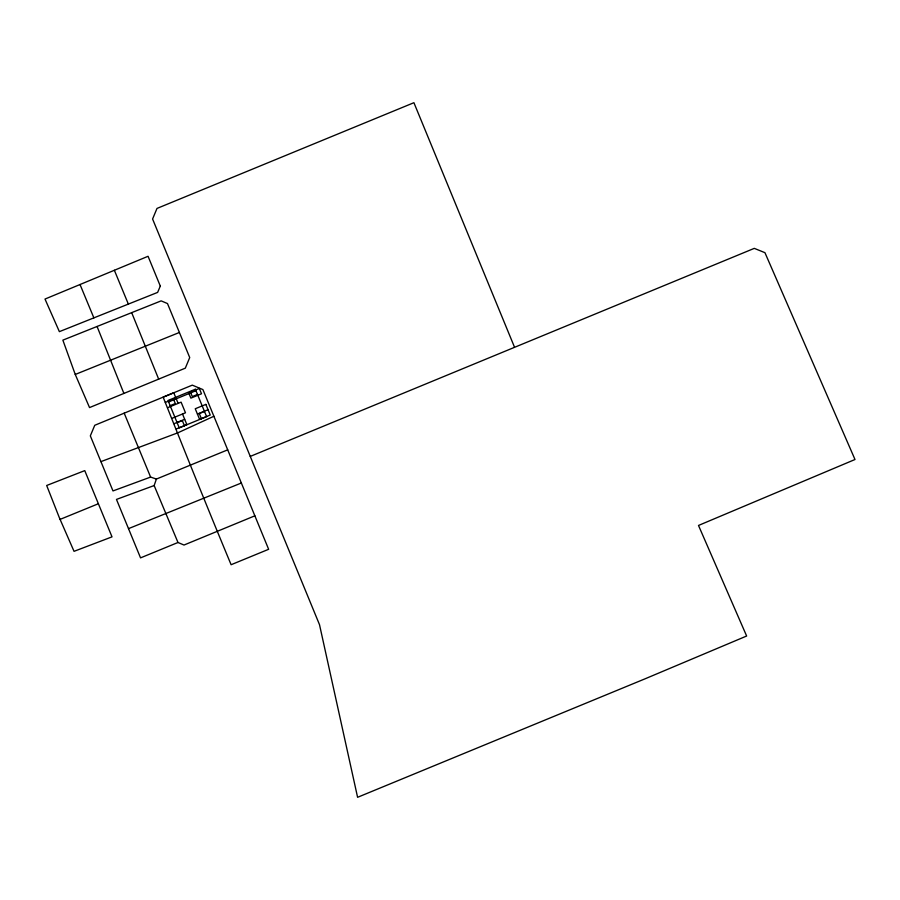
<?xml version="1.0" encoding="UTF-8"?>
<svg xmlns="http://www.w3.org/2000/svg" width="900" height="900" viewBox="0 0 900 900"><rect width="100%" height="100%" fill="white"/><g stroke="black" fill="none" stroke-linecap="round" stroke-linejoin="round"><path stroke-width="1.35" d="M254.857 515.824L184.005 545.04L177.986 542.486L154.148 485.527L156.398 479.059L227.711 449.843M213.885 416.261L177.817 432.821L100.924 461.621L90.337 435.87L94.748 425.284L192.296 385.144L202.905 389.576L268.639 549.293L231.109 564.727C207.945 509.051 185.445 453.139 163.148 397.125L173.768 392.76L178.132 403.38M250.256 456.412L754.29 248.366L764.944 252.686L855 459.506L698.501 525.454L746.64 636.019L644.726 678.96L357.593 797.299L319.511 624.69L152.584 219.015L156.994 208.429L413.91 102.701L514.462 347.062M158.67 379.125L89.539 407.576L75.251 374.456L62.865 340.144L161.145 300.87L167.49 303.559L189.72 357.559L185.31 368.168L158.67 379.125L131.681 312.649M165.33 402.435L175.95 398.07M168.604 401.94L195.941 390.701M170.134 405.675L175.309 403.549L173.779 399.814M197.482 394.436L192.308 396.562L190.766 392.827M167.513 407.745L181.102 402.154L185.479 412.785L171.877 418.365M174.06 423.686L184.68 419.31M197.426 414.067L208.046 409.702M177.131 422.674L182.295 420.548L184.433 425.734M204.469 411.435L199.294 413.561L201.431 418.748M176.243 428.996L186.874 424.62L182.498 414M177.986 542.486L140.546 557.876L116.471 499.421L154.148 485.55M60.086 519.39L98.381 503.741L112.016 536.861L74.036 551.329L59.355 517.714L46.676 485.483L84.758 470.621L98.381 503.741M241.346 483.007L128.509 528.637M179.404 332.471L75.251 374.456M156.398 479.059L150.604 477.079L112.984 490.928L100.924 461.621M80.021 284.512L93.87 317.869M114.367 270.281L128.351 304.088M150.604 477.079L124.189 413.156M97.065 326.475L123.896 393.435M160.301 286.076L157.635 292.399L59.377 331.65L45 299.059L148.061 256.286L160.301 286.076M195.345 389.25L168.007 400.489L179.257 427.86L206.606 416.621L195.345 389.25M199.316 388.463L188.696 392.827L190.879 398.137L201.499 393.772L199.316 388.463M205.864 404.392L195.244 408.757L199.609 419.389L210.24 415.012L205.864 404.392"/></g></svg>
